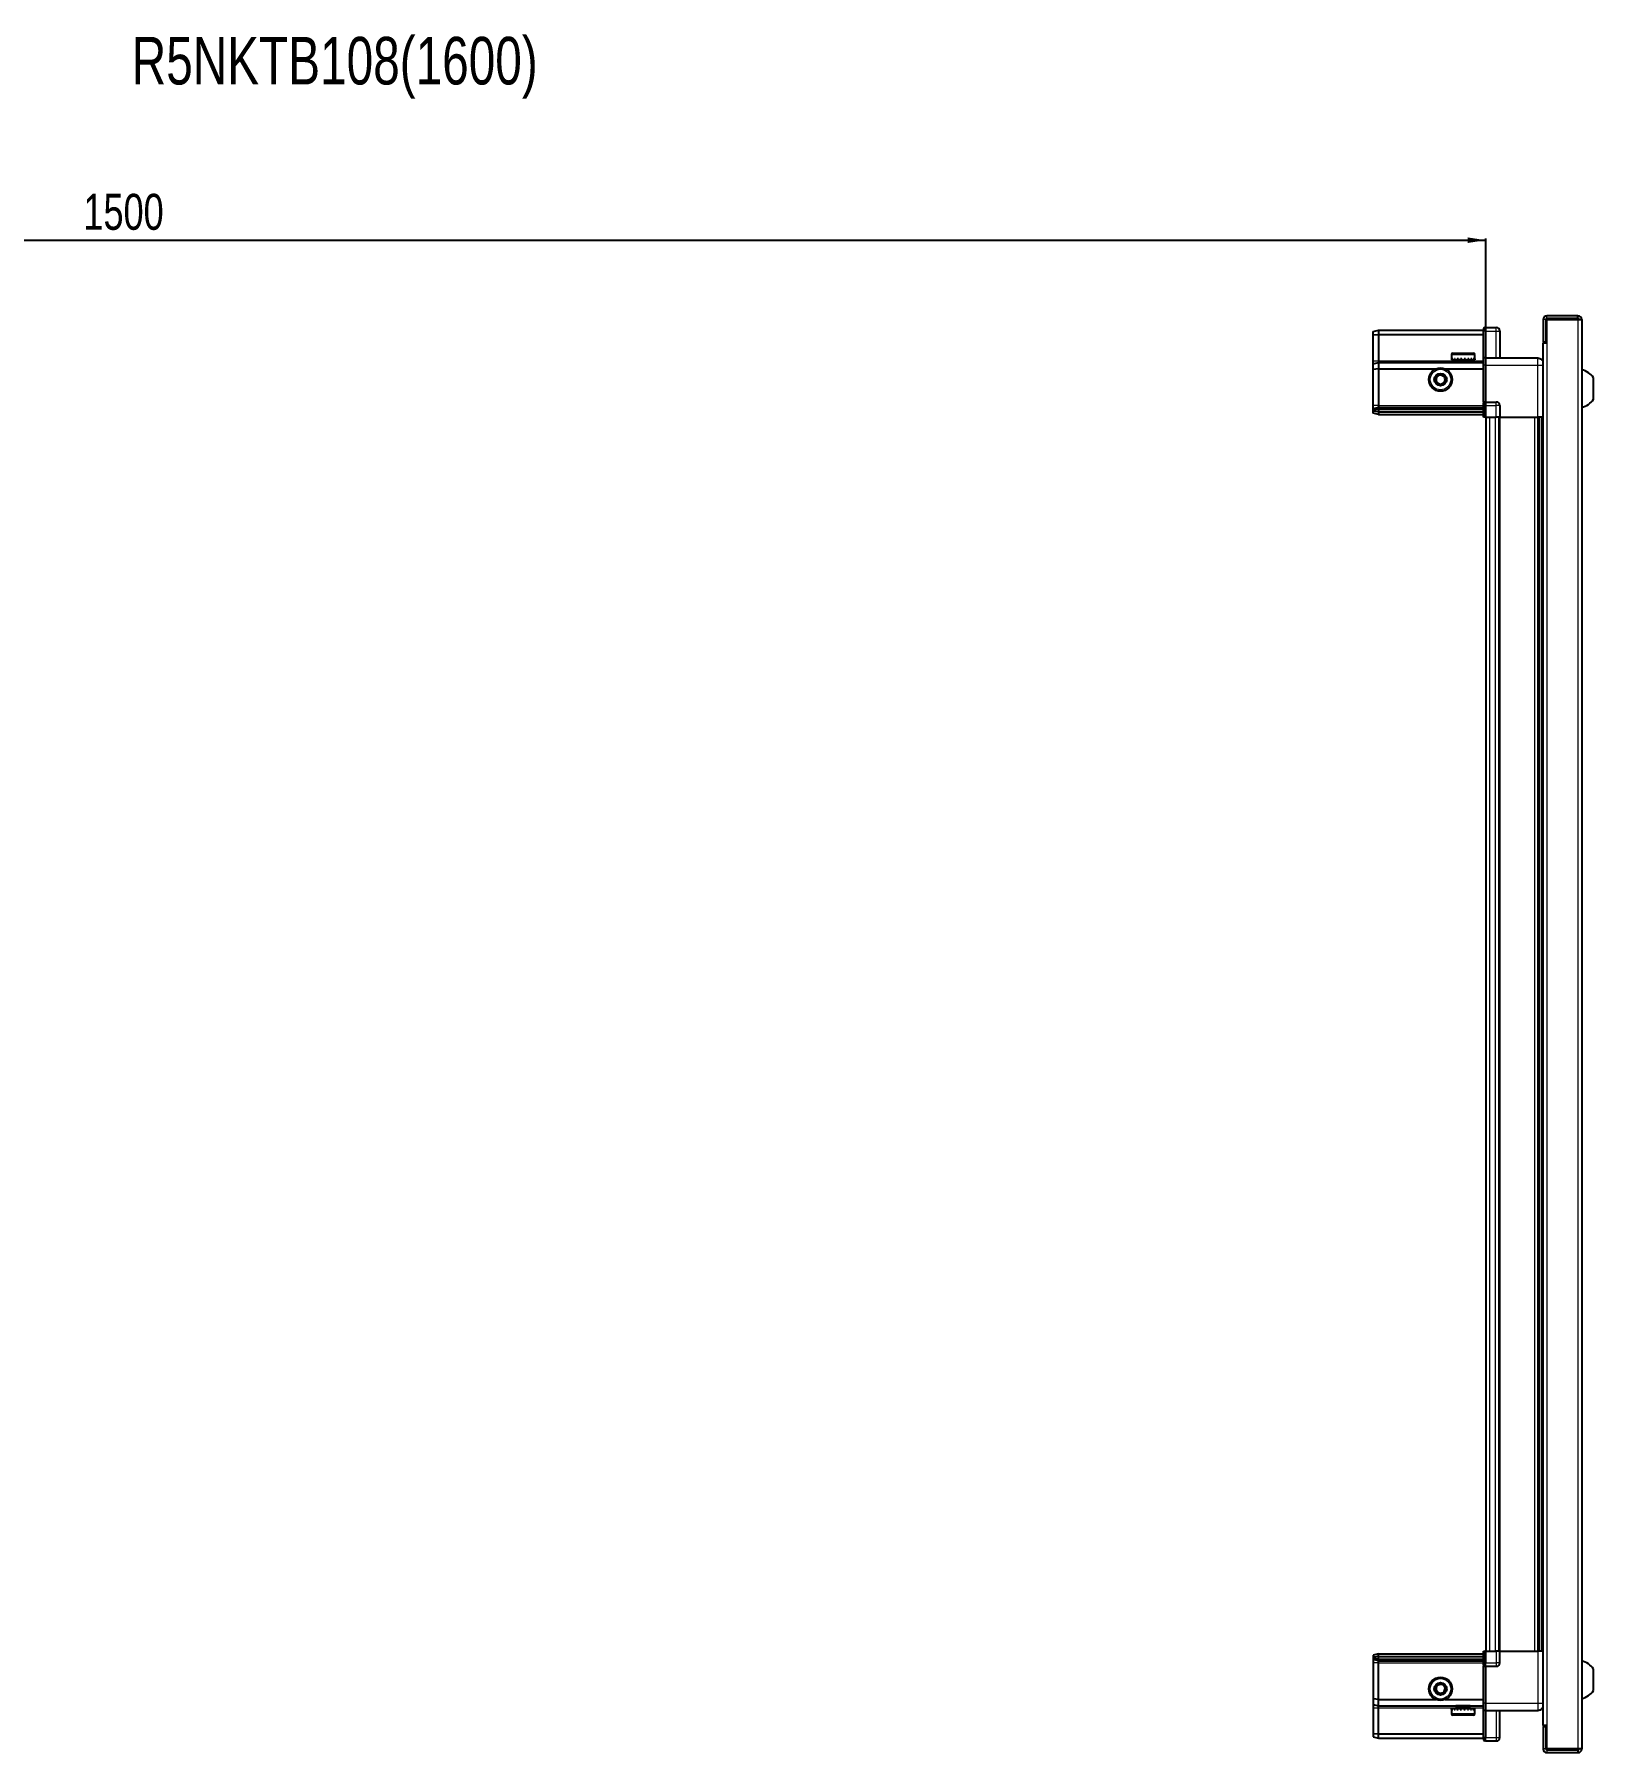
# Model space of a CAD drawing. Header units: millimetres. Extents: x 1415 to 5590, y -988 to 1732.
# Drawn here: x 3502 to 4369, y 777 to 1732 of the extents above; entities that cross this region are included whole.
import ezdxf

# ---------------------------------------------------------------- set-up
doc = ezdxf.new("R2010")
doc.units = ezdxf.units.MM
doc.layers.add('FORMAT', color=7, linetype='Continuous')
doc.styles.add('SLDTEXTSTYLE0', font='TXT', dxfattribs={"width": 0.75})
doc.dimstyles.new('SLDDIMSTYLE0', dxfattribs={"dimtxt": 20, "dimasz": 10, "dimexe": 0, "dimexo": 0.0625, "dimgap": 5, "dimtad": 2, "dimdec": 1, "dimrnd": 1e-09, "dimzin": 12, "dimdsep": 46, "dimtxsty": 'SLDTEXTSTYLE0', "dimsah": 1, "dimcen": 0.09, "dimadec": 0, "dimazin": 3, "dimtfac": 1, "dimtofl": 0, "dimtmove": 0, "dimatfit": 3, "dimfxl": 0, "dimfrac": 2, "dimtolj": 1, "dimtzin": 12, "dimarcsym": 0})

# ---------------------------------------------------------------- blocks, each defined once
blk = doc.blocks.new('_D_5')
at = {"layer": 'FORMAT'}
for p, q in [((2809.28, 1519.33), (2809.28, 1618.82)), ((2809.28, 1617.82), (4309.28, 1617.82)), ((4309.28, 1519.33), (4309.28, 1618.82))]:
    blk.add_line(p, q, dxfattribs=at)
for points in [[(2809.28, 1617.82), (2819.28, 1616.28), (2819.28, 1619.36)], [(4309.28, 1617.82), (4299.28, 1619.36), (4299.28, 1616.28)]]:
    blk.add_solid(points, dxfattribs=at)
at = {"layer": 'FORMAT', "insert": (3529.72, 1643.6), "char_height": 20, "attachment_point": 1, "style": 'SLDTEXTSTYLE0'}
blk.add_mtext('1500', dxfattribs=at)

msp = doc.modelspace()

# ---------------------------------------------------------------- linework, layer by layer
at = {"color": 7, "linetype": 'Continuous', "lineweight": 25}
for p, q in [((4246.63, 1567.02), (4249.63, 1567.82)), ((4246.63, 1565.17), (4246.63, 1567.02)), ((4249.63, 1567.82), (4249.63, 1565.32)), ((4249.63, 1567.82), (4307.93, 1567.82)), ((4308.79, 1569.32), (4307.93, 1568.82)), ((4308.79, 1569.32), (4307.93, 1568.82)), ((4307.93, 1568.82), (4307.93, 1567.32)), ((4307.93, 1552.52), (4307.93, 1567.32)), ((4309.13, 1569.32), (4308.79, 1569.32)), ((4309.13, 1569.32), (4308.79, 1569.32)), ((4309.13, 1567.32), (4309.13, 1569.32)), ((4309.13, 1569.32), (4309.13, 1569.32)), ((4309.13, 1569.32), (4315.13, 1569.32)), ((4309.13, 1567.32), (4309.13, 1552.52)), ((4317.13, 1567.32), (4317.13, 1552.32)), ((4341.13, 1573.72), (4341.13, 1561.32)), ((4342.63, 1573.72), (4342.63, 1561.32)), ((4343.13, 1560.82), (4343.13, 1573.72)), ((4343.13, 1573.72), (4360.53, 1573.72)), ((4360.53, 1575.82), (4343.23, 1575.82)), ((4360.53, 1574.32), (4343.23, 1574.32)), ((4360.53, 1574.32), (4360.53, 1575.82)), ((4360.53, 1573.72), (4362.63, 1573.72)), ((4362.63, 1573.72), (4362.63, 778.92)), ((4246.63, 1565.17), (4249.63, 1565.32)), ((4246.63, 1550.82), (4246.63, 1565.17)), ((4249.63, 1565.32), (4249.63, 1550.82)), ((4249.63, 1565.32), (4307.93, 1565.32)), ((4341.03, 1560.82), (4341.03, 791.82)), ((4341.03, 1560.82), (4343.13, 1560.82)), ((4341.13, 1561.32), (4342.63, 1561.32)), ((4246.63, 1549.02), (4246.63, 1550.82)), ((4246.63, 1549.02), (4249.63, 1549.82)), ((4246.63, 1545.99), (4246.63, 1549.02)), ((4249.63, 1550.82), (4249.63, 1549.82)), ((4249.63, 1549.82), (4249.63, 1546.32)), ((4249.63, 1549.82), (4307.93, 1549.82)), ((4290.13, 1554.22), (4290.13, 1551.32)), ((4290.13, 1551.32), (4290.16, 1551.32)), ((4290.28, 1551.82), (4290.16, 1551.82)), ((4290.16, 1551.82), (4290.16, 1551.32)), ((4290.16, 1551.32), (4290.28, 1551.32)), ((4290.28, 1551.82), (4290.28, 1551.32)), ((4290.28, 1551.32), (4290.69, 1551.32)), ((4291.03, 1551.82), (4290.69, 1551.82)), ((4290.69, 1551.82), (4290.69, 1551.32)), ((4290.69, 1551.32), (4291.03, 1551.32)), ((4290.93, 1555.02), (4302.33, 1555.02)), ((4291.03, 1551.82), (4291.03, 1551.32)), ((4291.03, 1551.32), (4291.8, 1551.32)), ((4292.33, 1551.82), (4291.8, 1551.82)), ((4291.8, 1551.82), (4291.8, 1551.32)), ((4291.8, 1551.32), (4292.33, 1551.32)), ((4292.23, 1551.32), (4292.23, 1551.22)), ((4292.23, 1551.22), (4301.03, 1551.22)), ((4292.33, 1551.82), (4292.33, 1551.32)), ((4292.33, 1551.32), (4293.39, 1551.32)), ((4292.63, 1550.82), (4293.32, 1550.34)), ((4292.63, 1550.82), (4300.63, 1550.82)), ((4293.32, 1550.34), (4292.63, 1549.86)), ((4292.63, 1549.86), (4292.63, 1549.82)), ((4292.63, 1549.86), (4300.63, 1549.86)), ((4293.32, 1550.34), (4299.94, 1550.34)), ((4294.05, 1551.82), (4293.39, 1551.82)), ((4293.39, 1551.82), (4293.39, 1551.32)), ((4293.39, 1551.32), (4294.05, 1551.32)), ((4294.05, 1551.82), (4294.05, 1551.32)), ((4294.05, 1551.32), (4295.29, 1551.32)), ((4296.02, 1551.82), (4295.29, 1551.82)), ((4295.29, 1551.82), (4295.29, 1551.32)), ((4295.29, 1551.32), (4295.72, 1551.32)), ((4295.72, 1551.82), (4295.72, 1551.32)), ((4296.02, 1551.82), (4296.02, 1551.32)), ((4296.02, 1551.32), (4297.32, 1551.32)), ((4298.05, 1551.82), (4297.32, 1551.82)), ((4297.32, 1551.82), (4297.32, 1551.32)), ((4297.59, 1551.82), (4297.59, 1551.32)), ((4297.59, 1551.32), (4298.05, 1551.32)), ((4298.05, 1551.82), (4298.05, 1551.32)), ((4298.05, 1551.32), (4299.28, 1551.32)), ((4299.94, 1551.82), (4299.28, 1551.82)), ((4299.28, 1551.82), (4299.28, 1551.32)), ((4299.28, 1551.32), (4299.94, 1551.32)), ((4299.94, 1551.82), (4299.94, 1551.32)), ((4299.94, 1551.32), (4300.98, 1551.32)), ((4299.94, 1550.34), (4300.63, 1550.82)), ((4300.63, 1549.86), (4299.94, 1550.34)), ((4300.63, 1549.82), (4300.63, 1549.86)), ((4301.5, 1551.82), (4300.98, 1551.82)), ((4300.98, 1551.82), (4300.98, 1551.32)), ((4300.98, 1551.32), (4301.5, 1551.32)), ((4301.03, 1551.22), (4301.03, 1551.32)), ((4301.5, 1551.82), (4301.5, 1551.32)), ((4301.5, 1551.32), (4302.26, 1551.32)), ((4302.59, 1551.82), (4302.26, 1551.82)), ((4302.26, 1551.82), (4302.26, 1551.32)), ((4302.26, 1551.32), (4302.59, 1551.32)), ((4302.59, 1551.82), (4302.59, 1551.32)), ((4302.59, 1551.32), (4302.99, 1551.32)), ((4303.1, 1551.82), (4302.99, 1551.82)), ((4302.99, 1551.82), (4302.99, 1551.32)), ((4302.99, 1551.32), (4303.1, 1551.32)), ((4303.1, 1551.82), (4303.1, 1551.32)), ((4303.1, 1551.32), (4303.13, 1551.32)), ((4303.13, 1551.32), (4303.13, 1554.22)), ((4307.93, 1552.32), (4307.93, 1552.52)), ((4309.13, 1552.32), (4307.93, 1552.32)), ((4307.93, 1548.32), (4307.93, 1552.32)), ((4307.93, 1528.02), (4307.93, 1548.32)), ((4309.13, 1552.52), (4309.13, 1552.32)), ((4309.13, 1552.32), (4309.13, 1548.32)), ((4309.13, 1552.32), (4338.13, 1552.32)), ((4309.13, 1548.32), (4309.13, 1528.02)), ((4249.63, 1546.32), (4246.63, 1545.99)), ((4246.63, 1525.82), (4246.63, 1545.99)), ((4249.63, 1546.32), (4249.63, 1525.82)), ((4249.63, 1546.32), (4281.63, 1546.32)), ((4286.63, 1546.32), (4307.93, 1546.32)), ((4369.23, 1529.32), (4369.23, 1541.32)), ((4246.63, 1524.02), (4246.63, 1525.82)), ((4249.63, 1524.82), (4246.63, 1524.02)), ((4246.63, 1523.28), (4246.63, 1524.02)), ((4249.63, 1523.82), (4246.63, 1523.28)), ((4246.63, 1522.78), (4246.63, 1523.28)), ((4249.63, 1522.32), (4246.63, 1522.78)), ((4246.63, 1521.63), (4246.63, 1522.78)), ((4249.63, 1520.82), (4246.63, 1521.63)), ((4249.63, 1525.82), (4249.63, 1524.82)), ((4249.63, 1524.82), (4249.63, 1523.82)), ((4249.63, 1524.82), (4307.93, 1524.82)), ((4249.63, 1523.82), (4249.63, 1522.32)), ((4249.63, 1523.82), (4307.93, 1523.82)), ((4249.63, 1522.32), (4307.93, 1522.32)), ((4249.63, 1522.32), (4249.63, 1520.82)), ((4249.63, 1520.82), (4307.93, 1520.82)), ((4307.93, 1527.82), (4307.93, 1528.02)), ((4309.13, 1527.82), (4307.93, 1527.82)), ((4307.93, 1527.82), (4307.93, 1527.15)), ((4307.93, 1519.32), (4307.93, 1527.15)), ((4308.79, 1519.32), (4307.93, 1519.32)), ((4308.79, 1525.82), (4308.79, 1519.32)), ((4309.13, 1519.32), (4308.79, 1519.32)), ((4309.13, 1528.02), (4309.13, 1527.82)), ((4309.13, 1525.82), (4309.13, 1527.82)), ((4309.13, 1525.82), (4309.13, 1527.82)), ((4309.13, 1527.82), (4315.13, 1527.82)), ((4309.13, 1525.82), (4309.13, 1519.32)), ((4309.13, 1519.32), (4315.13, 1519.32)), ((4309.28, 1519.32), (4309.28, 833.32)), ((4317.13, 1519.32), (4315.13, 1519.32)), ((4316.48, 1519.32), (4316.48, 833.32)), ((4317.13, 1525.82), (4317.13, 1519.32)), ((4317.13, 1519.32), (4338.13, 1519.32)), ((4339.15, 833.32), (4339.15, 1519.32)), ((4339.18, 833.32), (4339.18, 1519.32)), ((4340.98, 1519.32), (4340.98, 833.32)), ((4249.63, 831.82), (4246.63, 831.02)), ((4249.63, 830.32), (4249.63, 831.82)), ((4249.63, 831.82), (4307.93, 831.82)), ((4307.93, 825.5), (4307.93, 833.32)), ((4307.93, 833.32), (4308.79, 833.32)), ((4308.79, 833.32), (4308.79, 833.32)), ((4308.79, 833.32), (4308.79, 826.82)), ((4309.13, 833.32), (4308.79, 833.32)), ((4309.13, 833.32), (4309.13, 833.32)), ((4309.13, 833.32), (4309.13, 826.82)), ((4309.13, 833.32), (4315.13, 833.32)), ((4309.13, 833.32), (4309.13, 826.82)), ((4317.13, 833.32), (4315.13, 833.32)), ((4317.13, 826.82), (4317.13, 833.32)), ((4317.13, 833.32), (4338.13, 833.32)), ((4246.63, 831.02), (4246.63, 829.87)), ((4249.63, 830.32), (4246.63, 829.87)), ((4246.63, 829.87), (4246.63, 829.37)), ((4249.63, 828.82), (4246.63, 829.37)), ((4246.63, 829.37), (4246.63, 828.63)), ((4249.63, 827.82), (4246.63, 828.63)), ((4246.63, 828.63), (4246.63, 826.82)), ((4246.63, 826.82), (4246.63, 806.66)), ((4249.63, 828.82), (4249.63, 830.32)), ((4249.63, 830.32), (4307.93, 830.32)), ((4249.63, 828.82), (4307.93, 828.82)), ((4249.63, 827.82), (4249.63, 828.82)), ((4249.63, 827.82), (4307.93, 827.82)), ((4249.63, 826.82), (4249.63, 827.82)), ((4249.63, 806.32), (4249.63, 826.82)), ((4307.93, 825.5), (4307.93, 824.82)), ((4309.13, 824.82), (4307.93, 824.82)), ((4307.93, 824.62), (4307.93, 824.82)), ((4307.93, 804.32), (4307.93, 824.62)), ((4309.13, 824.82), (4309.13, 826.82)), ((4309.13, 824.82), (4309.13, 824.62)), ((4309.13, 824.82), (4315.13, 824.82)), ((4309.13, 824.62), (4309.13, 804.32)), ((4369.23, 811.32), (4369.23, 823.32)), ((4249.63, 806.32), (4246.63, 806.66)), ((4246.63, 806.66), (4246.63, 803.63)), ((4246.63, 803.63), (4249.63, 802.82)), ((4246.63, 803.63), (4246.63, 801.82)), ((4249.63, 806.32), (4281.63, 806.32)), ((4249.63, 802.82), (4249.63, 806.32)), ((4249.63, 802.82), (4307.93, 802.82)), ((4249.63, 801.82), (4249.63, 802.82)), ((4286.63, 806.32), (4307.93, 806.32)), ((4292.63, 802.82), (4292.63, 802.79)), ((4292.63, 802.79), (4293.32, 802.31)), ((4300.63, 802.79), (4292.63, 802.79)), ((4299.94, 802.31), (4300.63, 802.79)), ((4300.63, 802.79), (4300.63, 802.82)), ((4307.93, 800.32), (4307.93, 804.32)), ((4309.13, 804.32), (4309.13, 800.32)), ((4246.63, 801.82), (4246.63, 787.48)), ((4249.63, 787.32), (4249.63, 801.82)), ((4290.13, 801.32), (4290.13, 798.42)), ((4290.14, 801.32), (4290.13, 801.32)), ((4290.14, 800.82), (4290.14, 801.32)), ((4290.24, 801.32), (4290.14, 801.32)), ((4290.14, 800.82), (4290.24, 800.82)), ((4290.24, 800.82), (4290.24, 801.32)), ((4290.61, 801.32), (4290.24, 801.32)), ((4290.61, 800.82), (4290.61, 801.32)), ((4290.93, 801.32), (4290.61, 801.32)), ((4290.61, 800.82), (4290.93, 800.82)), ((4290.93, 800.82), (4290.93, 801.32)), ((4291.67, 801.32), (4290.93, 801.32)), ((4302.33, 797.62), (4290.93, 797.62)), ((4291.67, 800.82), (4291.67, 801.32)), ((4292.18, 801.32), (4291.67, 801.32)), ((4291.67, 800.82), (4292.18, 800.82)), ((4292.18, 800.82), (4292.18, 801.32)), ((4293.21, 801.32), (4292.18, 801.32)), ((4292.23, 801.42), (4292.23, 801.32)), ((4301.03, 801.42), (4292.23, 801.42)), ((4293.32, 802.31), (4292.63, 801.82)), ((4300.63, 801.82), (4292.63, 801.82)), ((4293.21, 800.82), (4293.21, 801.32)), ((4293.86, 801.32), (4293.21, 801.32)), ((4293.21, 800.82), (4293.86, 800.82)), ((4299.94, 802.31), (4293.32, 802.31)), ((4293.86, 800.82), (4293.86, 801.32)), ((4295.09, 801.32), (4293.86, 801.32)), ((4295.09, 800.82), (4295.09, 801.32)), ((4295.59, 801.32), (4295.09, 801.32)), ((4295.09, 800.82), (4295.82, 800.82)), ((4295.59, 800.82), (4295.59, 801.32)), ((4295.82, 800.82), (4295.82, 801.32)), ((4297.12, 801.32), (4295.82, 801.32)), ((4297.12, 800.82), (4297.12, 801.32)), ((4297.12, 800.82), (4297.85, 800.82)), ((4297.45, 800.82), (4297.45, 801.32)), ((4297.85, 801.32), (4297.45, 801.32)), ((4297.85, 800.82), (4297.85, 801.32)), ((4299.1, 801.32), (4297.85, 801.32)), ((4299.1, 800.82), (4299.1, 801.32)), ((4299.76, 801.32), (4299.1, 801.32)), ((4299.1, 800.82), (4299.76, 800.82)), ((4299.76, 800.82), (4299.76, 801.32)), ((4300.83, 801.32), (4299.76, 801.32)), ((4300.63, 801.82), (4299.94, 802.31)), ((4300.83, 800.82), (4300.83, 801.32)), ((4301.37, 801.32), (4300.83, 801.32)), ((4300.83, 800.82), (4301.37, 800.82)), ((4301.03, 801.32), (4301.03, 801.42)), ((4301.37, 800.82), (4301.37, 801.32)), ((4302.16, 801.32), (4301.37, 801.32)), ((4302.16, 800.82), (4302.16, 801.32)), ((4302.51, 801.32), (4302.16, 801.32)), ((4302.16, 800.82), (4302.51, 800.82)), ((4302.51, 800.82), (4302.51, 801.32)), ((4302.94, 801.32), (4302.51, 801.32)), ((4302.94, 800.82), (4302.94, 801.32)), ((4303.08, 801.32), (4302.94, 801.32)), ((4302.94, 800.82), (4303.08, 800.82)), ((4303.08, 800.82), (4303.08, 801.32)), ((4303.13, 801.32), (4303.08, 801.32)), ((4303.13, 798.42), (4303.13, 801.32)), ((4309.13, 800.32), (4307.93, 800.32)), ((4307.93, 800.12), (4307.93, 800.32)), ((4307.93, 785.32), (4307.93, 800.12)), ((4309.13, 800.32), (4309.13, 800.12)), ((4309.13, 800.32), (4338.13, 800.32)), ((4309.13, 800.12), (4309.13, 785.32)), ((4309.13, 800.12), (4309.13, 785.32)), ((4317.13, 785.32), (4317.13, 800.32)), ((4246.63, 787.48), (4249.63, 787.32)), ((4246.63, 787.48), (4246.63, 785.63)), ((4246.63, 785.63), (4249.63, 784.82)), ((4249.63, 787.32), (4307.93, 787.32)), ((4249.63, 784.82), (4249.63, 787.32)), ((4249.63, 784.82), (4307.93, 784.82)), ((4307.93, 785.32), (4307.93, 783.82)), ((4307.93, 783.82), (4308.79, 783.32)), ((4309.13, 783.32), (4309.13, 785.32)), ((4343.13, 791.82), (4341.03, 791.82)), ((4341.13, 791.32), (4342.63, 791.32)), ((4341.13, 791.32), (4341.13, 778.92)), ((4342.63, 791.32), (4342.63, 778.92)), ((4343.13, 778.92), (4343.13, 791.82)), ((4309.13, 783.32), (4308.79, 783.32)), ((4309.13, 783.32), (4315.13, 783.32)), ((4360.53, 778.92), (4343.13, 778.92)), ((4343.23, 778.32), (4360.53, 778.32)), ((4343.23, 776.82), (4360.53, 776.82)), ((4362.63, 778.92), (4360.53, 778.92)), ((4360.53, 778.32), (4360.53, 776.82))]:
    msp.add_line(p, q, dxfattribs=at)
at = {"color": 8, "linetype": 'Continuous', "lineweight": 18}
for p, q in [((4309.13, 1567.32), (4307.93, 1567.32)), ((4309.13, 1567.32), (4315.13, 1567.32)), ((4315.13, 1567.32), (4315.13, 1569.32)), ((4315.13, 1567.32), (4317.13, 1567.32)), ((4315.13, 1552.32), (4315.13, 1567.32)), ((4342.63, 1573.72), (4341.13, 1573.72)), ((4343.23, 1574.32), (4343.23, 1575.82)), ((4360.53, 1573.72), (4360.53, 778.92)), ((4343.13, 1560.82), (4343.13, 791.82)), ((4246.63, 1550.82), (4249.63, 1550.82)), ((4249.63, 1550.82), (4292.63, 1550.82)), ((4290.13, 1554.22), (4303.13, 1554.22)), ((4300.63, 1550.82), (4307.93, 1550.82)), ((4307.93, 1552.52), (4309.13, 1552.52)), ((4309.13, 1548.32), (4307.93, 1548.32)), ((4309.13, 1548.32), (4338.13, 1548.32)), ((4338.13, 1519.32), (4338.13, 1548.32)), ((4249.63, 1525.82), (4246.63, 1525.82)), ((4249.63, 1525.82), (4307.93, 1525.82)), ((4307.93, 1528.02), (4309.13, 1528.02)), ((4309.13, 1525.82), (4308.79, 1525.82)), ((4309.13, 1525.82), (4315.13, 1525.82)), ((4311.28, 1519.32), (4311.28, 833.32)), ((4314.48, 1519.32), (4314.48, 833.32)), ((4315.13, 1525.82), (4315.13, 1527.82)), ((4315.13, 1519.32), (4315.13, 1525.82)), ((4317.13, 1525.82), (4315.13, 1525.82)), ((4317.13, 1519.32), (4317.13, 833.32)), ((4336.53, 833.32), (4336.53, 1519.32)), ((4337.94, 1519.32), (4337.94, 833.32)), ((4340.39, 833.32), (4340.39, 1519.32)), ((4309.13, 833.32), (4308.79, 833.32)), ((4315.13, 833.32), (4315.13, 826.82)), ((4338.13, 833.32), (4338.13, 804.32)), ((4249.63, 826.82), (4246.63, 826.82)), ((4249.63, 826.82), (4307.93, 826.82)), ((4309.13, 824.62), (4307.93, 824.62)), ((4309.13, 826.82), (4308.79, 826.82)), ((4309.13, 826.82), (4315.13, 826.82)), ((4315.13, 826.82), (4315.13, 824.82)), ((4317.13, 826.82), (4315.13, 826.82)), ((4309.13, 804.32), (4307.93, 804.32)), ((4309.13, 804.32), (4338.13, 804.32)), ((4246.63, 801.82), (4249.63, 801.82)), ((4249.63, 801.82), (4292.63, 801.82)), ((4303.13, 798.42), (4290.13, 798.42)), ((4300.63, 801.82), (4307.93, 801.82)), ((4309.13, 800.12), (4307.93, 800.12)), ((4315.13, 800.32), (4315.13, 785.32)), ((4309.13, 785.32), (4307.93, 785.32)), ((4309.13, 785.32), (4315.13, 785.32)), ((4315.13, 785.32), (4315.13, 783.32)), ((4315.13, 785.32), (4317.13, 785.32)), ((4342.63, 778.92), (4341.13, 778.92)), ((4343.23, 778.32), (4343.23, 776.82))]:
    msp.add_line(p, q, dxfattribs=at)
at = {"color": 7, "linetype": 'Continuous', "lineweight": 25}
for centre, radius in [((4284.13, 1540.32), 6.5), ((4284.13, 1540.32), 3.46), ((4284.13, 812.32), 6.5), ((4284.13, 812.32), 3.46)]:
    msp.add_circle(centre, radius, dxfattribs=at)
at = {"color": 8, "linetype": 'Continuous', "lineweight": 18}
for centre in [(4284.13, 1540.32), (4284.13, 812.32)]:
    msp.add_circle(centre, 5.7, dxfattribs=at)
at = {"color": 7, "linetype": 'Continuous', "lineweight": 25}
for centre, radius, start, end in [((4315.13, 1567.32), 2, 0, 90), ((4343.23, 1573.72), 2.1, 90, 180), ((4343.23, 1573.72), 0.6, 90, 180), ((4360.53, 1573.72), 2.1, 360, 90), ((4360.53, 1573.72), 0.6, 360, 90), ((4290.93, 1554.22), 0.8, 90, 180), ((4292.23, 1550.82), 0.4, 0, 90), ((4301.03, 1550.82), 0.4, 90, 180), ((4302.33, 1554.22), 0.8, 0, 90), ((4284.13, 1540.32), 2.5, 120.74103, 180.74103), ((4284.13, 1540.32), 2.5, 180.74103, 240.74103), ((4284.13, 1540.32), 2.5, 60.74103, 120.74103), ((4284.13, 1540.32), 2.5, 0.74103, 60.74103), ((4284.13, 1540.32), 2.5, 300.74103, 0.74103), ((4359.6, 1534.3), 11.91, 36.1266, 75.29965), ((4284.13, 1540.32), 2.5, 240.74103, 300.74103), ((4359.6, 1536.35), 11.91, 284.70035, 323.8734), ((4315.13, 1525.82), 2, 0, 90), ((4315.13, 826.82), 2, 270, 0), ((4359.6, 816.3), 11.91, 36.1266, 75.29965), ((4284.13, 812.32), 2.5, 155.91157, 215.91157), ((4284.13, 812.32), 2.5, 95.91157, 155.91157), ((4284.13, 812.32), 2.5, 35.91157, 95.91157), ((4284.13, 812.32), 2.5, 335.91157, 35.91157), ((4284.13, 812.32), 2.5, 215.91157, 275.91157), ((4284.13, 812.32), 2.5, 275.91157, 335.91157), ((4359.6, 818.35), 11.91, 284.70035, 323.8734), ((4290.93, 798.42), 0.8, 180, 270), ((4292.23, 801.82), 0.4, 270, 0), ((4301.03, 801.82), 0.4, 180, 270), ((4302.33, 798.42), 0.8, 270, 0), ((4315.13, 785.32), 2, 270, 0), ((4343.23, 778.92), 2.1, 180, 270), ((4343.23, 778.92), 0.6, 180, 270), ((4360.53, 778.92), 2.1, 270, 0), ((4360.53, 778.92), 0.6, 270, 0)]:
    msp.add_arc(centre, radius, start, end, dxfattribs=at)
for centre, start_param, end_param in [((4305.33, 1525.82), 0, 0.722734), ((4305.33, 826.82), 5.560451, 6.283185)]:
    msp.add_ellipse(centre, major_axis=(3.46, 0), ratio=0.57735, start_param=start_param, end_param=end_param, dxfattribs=at)
for points, knots in [([(4338.13, 1552.32), (4338.57, 1552.28), (4339.24, 1552.21), (4340.06, 1551.77), (4340.61, 1551.33), (4340.89, 1550.96), (4341.03, 1550.77)], [0, 0, 0, 0, 0.384298, 0.591173, 0.802437, 1, 1, 1, 1]), ([(4281.61, 1541.73), (4282.05, 1542), (4282.88, 1542.49), (4283.7, 1542.98), (4284.09, 1543.21)], [0, 0, 0, 0, 0.534686, 1, 1, 1, 1]), ([(4281.64, 1538.85), (4281.64, 1538.97), (4281.64, 1539.57), (4281.62, 1540.57), (4281.61, 1541.39), (4281.61, 1541.73)], [0, 0, 0, 0, 0.133125, 0.637099, 1, 1, 1, 1]), ([(4284.16, 1537.44), (4283.71, 1537.69), (4282.87, 1538.16), (4282.03, 1538.63), (4281.64, 1538.85)], [0, 0, 0, 0, 0.534686, 1, 1, 1, 1]), ([(4284.09, 1543.21), (4284.54, 1542.96), (4285.38, 1542.49), (4286.22, 1542.02), (4286.61, 1541.8)], [0, 0, 0, 0, 0.5346859, 1, 1, 1, 1]), ([(4286.64, 1538.91), (4286.2, 1538.65), (4285.37, 1538.16), (4284.55, 1537.67), (4284.16, 1537.44)], [0, 0, 0, 0, 0.534686, 1, 1, 1, 1]), ([(4286.61, 1541.8), (4286.61, 1541.45), (4286.62, 1540.63), (4286.63, 1539.64), (4286.64, 1539.04), (4286.64, 1538.91)], [0, 0, 0, 0, 0.362901, 0.866875, 1, 1, 1, 1]), ([(4340.98, 1519.32), (4340.94, 1519.32), (4340.72, 1519.32), (4340, 1519.32), (4339.04, 1519.32), (4338.38, 1519.32), (4338.13, 1519.32)], [0, 0, 0, 0, 0.071707, 0.420979, 0.770251, 1, 1, 1, 1]), ([(4340.98, 833.32), (4340.94, 833.32), (4340.72, 833.32), (4340, 833.32), (4339.04, 833.32), (4338.38, 833.32), (4338.13, 833.32)], [0, 0, 0, 0, 0.071707, 0.420979, 0.770251, 1, 1, 1, 1]), ([(4281.25, 812.03), (4281.46, 812.5), (4281.86, 813.38), (4282.25, 814.25), (4282.43, 814.66)], [0, 0, 0, 0, 0.534686, 1, 1, 1, 1]), ([(4282.43, 814.66), (4282.78, 814.7), (4283.59, 814.78), (4284.58, 814.88), (4285.18, 814.95), (4285.3, 814.96)], [0, 0, 0, 0, 0.362901, 0.866875, 1, 1, 1, 1]), ([(4285.3, 814.96), (4285.61, 814.54), (4286.17, 813.76), (4286.74, 812.98), (4287, 812.62)], [0, 0, 0, 0, 0.534686, 1, 1, 1, 1]), ([(4287, 812.62), (4286.79, 812.15), (4286.39, 811.27), (4286, 810.39), (4285.82, 809.99)], [0, 0, 0, 0, 0.534686, 1, 1, 1, 1]), ([(4282.95, 809.69), (4282.64, 810.11), (4282.08, 810.89), (4281.52, 811.66), (4281.25, 812.03)], [0, 0, 0, 0, 0.534686, 1, 1, 1, 1]), ([(4285.82, 809.99), (4285.69, 809.97), (4285.1, 809.91), (4284.11, 809.81), (4283.29, 809.72), (4282.95, 809.69)], [0, 0, 0, 0, 0.133125, 0.637099, 1, 1, 1, 1]), ([(4338.13, 800.32), (4338.57, 800.37), (4339.24, 800.44), (4340.06, 800.88), (4340.61, 801.32), (4340.89, 801.69), (4341.03, 801.87)], [0, 0, 0, 0, 0.384298, 0.591173, 0.802437, 1, 1, 1, 1])]:
    msp.add_open_spline(points, degree=3, knots=knots, dxfattribs=at)
at = {"color": 8, "linetype": 'Continuous', "lineweight": 18}
for points in [[(4338.13, 1548.32), (4338.13, 1548.85), (4338.13, 1549.9), (4338.13, 1551.22), (4338.13, 1552.14), (4338.13, 1552.26), (4338.13, 1552.32)], [(4338.13, 804.32), (4338.13, 803.8), (4338.13, 802.75), (4338.13, 801.43), (4338.13, 800.5), (4338.13, 800.38), (4338.13, 800.32)]]:
    msp.add_open_spline(points, degree=3, dxfattribs=at)
for points in [[(4338.13, 1548.32), (4338.57, 1548.32), (4339.24, 1548.32), (4340.06, 1548.32), (4340.61, 1548.32), (4340.89, 1548.32), (4341.03, 1548.32)], [(4338.13, 804.32), (4338.57, 804.32), (4339.24, 804.32), (4340.06, 804.32), (4340.61, 804.32), (4340.89, 804.32), (4341.03, 804.32)]]:
    msp.add_open_spline(points, degree=3, knots=[0, 0, 0, 0, 0.384298, 0.591173, 0.802437, 1, 1, 1, 1], dxfattribs=at)

# ---------------------------------------------------------------- texts
at = {"layer": 'FORMAT', "insert": (3556.59, 1730.86), "char_height": 26.4583, "attachment_point": 1, "style": 'SLDTEXTSTYLE0'}
msp.add_mtext('R5NKTB108(1600)', dxfattribs=at)

# ---------------------------------------------------------------- dimensions: what is measured, and where the dimension line sits
at = {"layer": 'FORMAT'}
dim = msp.add_linear_dim(base=(4309.28, 1617.82), p1=(2809.28, 1519.32), p2=(4309.28, 1519.32), angle=0, dimstyle='SLDDIMSTYLE0', dxfattribs=at)
dim.commit()
dim.dimension.update_dxf_attribs({"geometry": '_D_5', "text_midpoint": (3559.28, 1617.82), "dimtype": 160})

doc.saveas('drawing.dxf')
